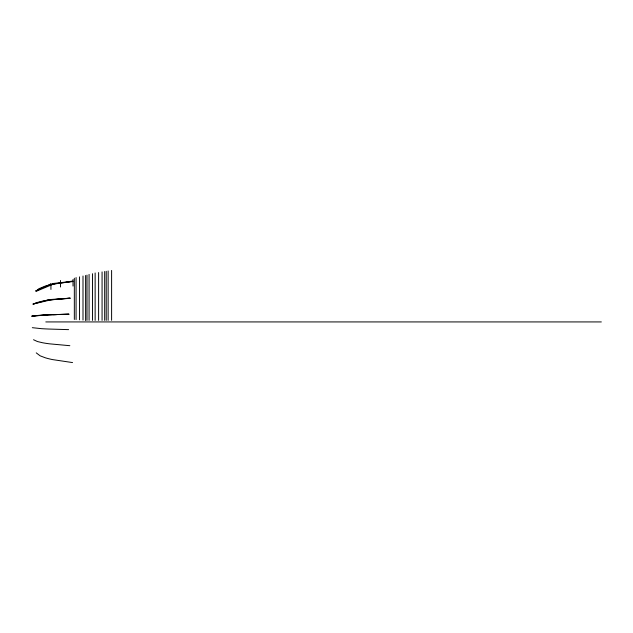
<?xml version="1.0" encoding="UTF-8"?>
<svg xmlns="http://www.w3.org/2000/svg" width="633" height="633" viewBox="0 0 633 633"><rect width="100%" height="100%" fill="white"/><g stroke="black" fill="none" stroke-linecap="round" stroke-linejoin="round"><path stroke-width="0.95" d="M50.434 283.837L50.339 284.027A17.21 2.587 -1.6 0 0 50.458 284.272M36.247 290.99L38.819 288.751L45.299 286.069A79.9 12.359 0 0 1 52.428 284.28L72.55 281.274M33.525 304.125L36.121 302.748L42.609 301.094A79.204 7.588 0 0 1 49.738 299.995L69.836 298.159M32.315 316.168L36.216 315.582M55.451 314.561L69.092 314.221L56.733 314.538M37.735 315.44L41.414 315.179A78.824 2.477 0 0 1 48.543 314.823L68.617 314.221M52.207 314.617L49.01 314.672A47.879 1.503 0 0 1 46.067 314.862L31.65 316.168L48.48 314.87A24.283 0.76 0 0 0 51.479 314.704L56.82 314.617M52.808 314.68L55.482 314.641M45.798 321.928L601.334 321.928M68.617 329.635L48.543 329.033A78.824 2.477 0 0 1 41.414 328.669L32.315 327.68M69.836 345.697L49.738 343.854A79.204 7.588 0 0 1 42.609 342.762L37.418 341.535L33.525 339.731M72.55 362.574L52.428 359.576A79.9 12.359 0 0 1 45.299 357.787L40.116 355.809L36.247 352.866M50.751 284.89L50.324 284.272M111.606 270.426L111.606 320.314M108.14 270.964L108.14 320.345M106.225 271.288L106.225 320.353M104.674 271.517L104.674 320.369M102.071 271.921L102.071 320.353M98.606 272.546L98.606 320.401M95.14 272.973L95.14 320.393M92.537 273.725L92.537 320.385M89.071 274.398L89.071 320.361M86.99 275.094L86.99 320.385M85.605 275.497L85.605 320.575M83.002 276.012L83.002 320.076M79.536 276.858L79.536 319.831M76.071 277.539L76.071 319.578M74.338 278.204L74.338 319.475M73.024 279.454L73.024 286.076M60.475 280.466L60.475 287.01M50.941 289.423L50.917 285.285A36.247 5.681 -5.4 0 0 50.83 284.882M49.999 284.446L35.583 290.99L36.967 290.99L52.412 284.502A24.64 3.814 0 0 0 55.411 283.679L72.297 281.622A12.494 1.931 0 0 0 73.024 281.274L70.761 281.274A11.568 1.788 0 0 1 69.923 281.598L52.943 283.513A48.678 7.533 0 0 1 49.999 284.446M47.277 300.105L32.869 304.125L49.698 300.137A24.41 2.342 0 0 0 52.689 299.631L69.583 298.365A12.391 1.187 0 0 0 70.303 298.159L68.047 298.159A11.497 1.1 0 0 1 67.201 298.357L50.229 299.528A48.163 4.613 0 0 1 47.277 300.105"/></g></svg>
